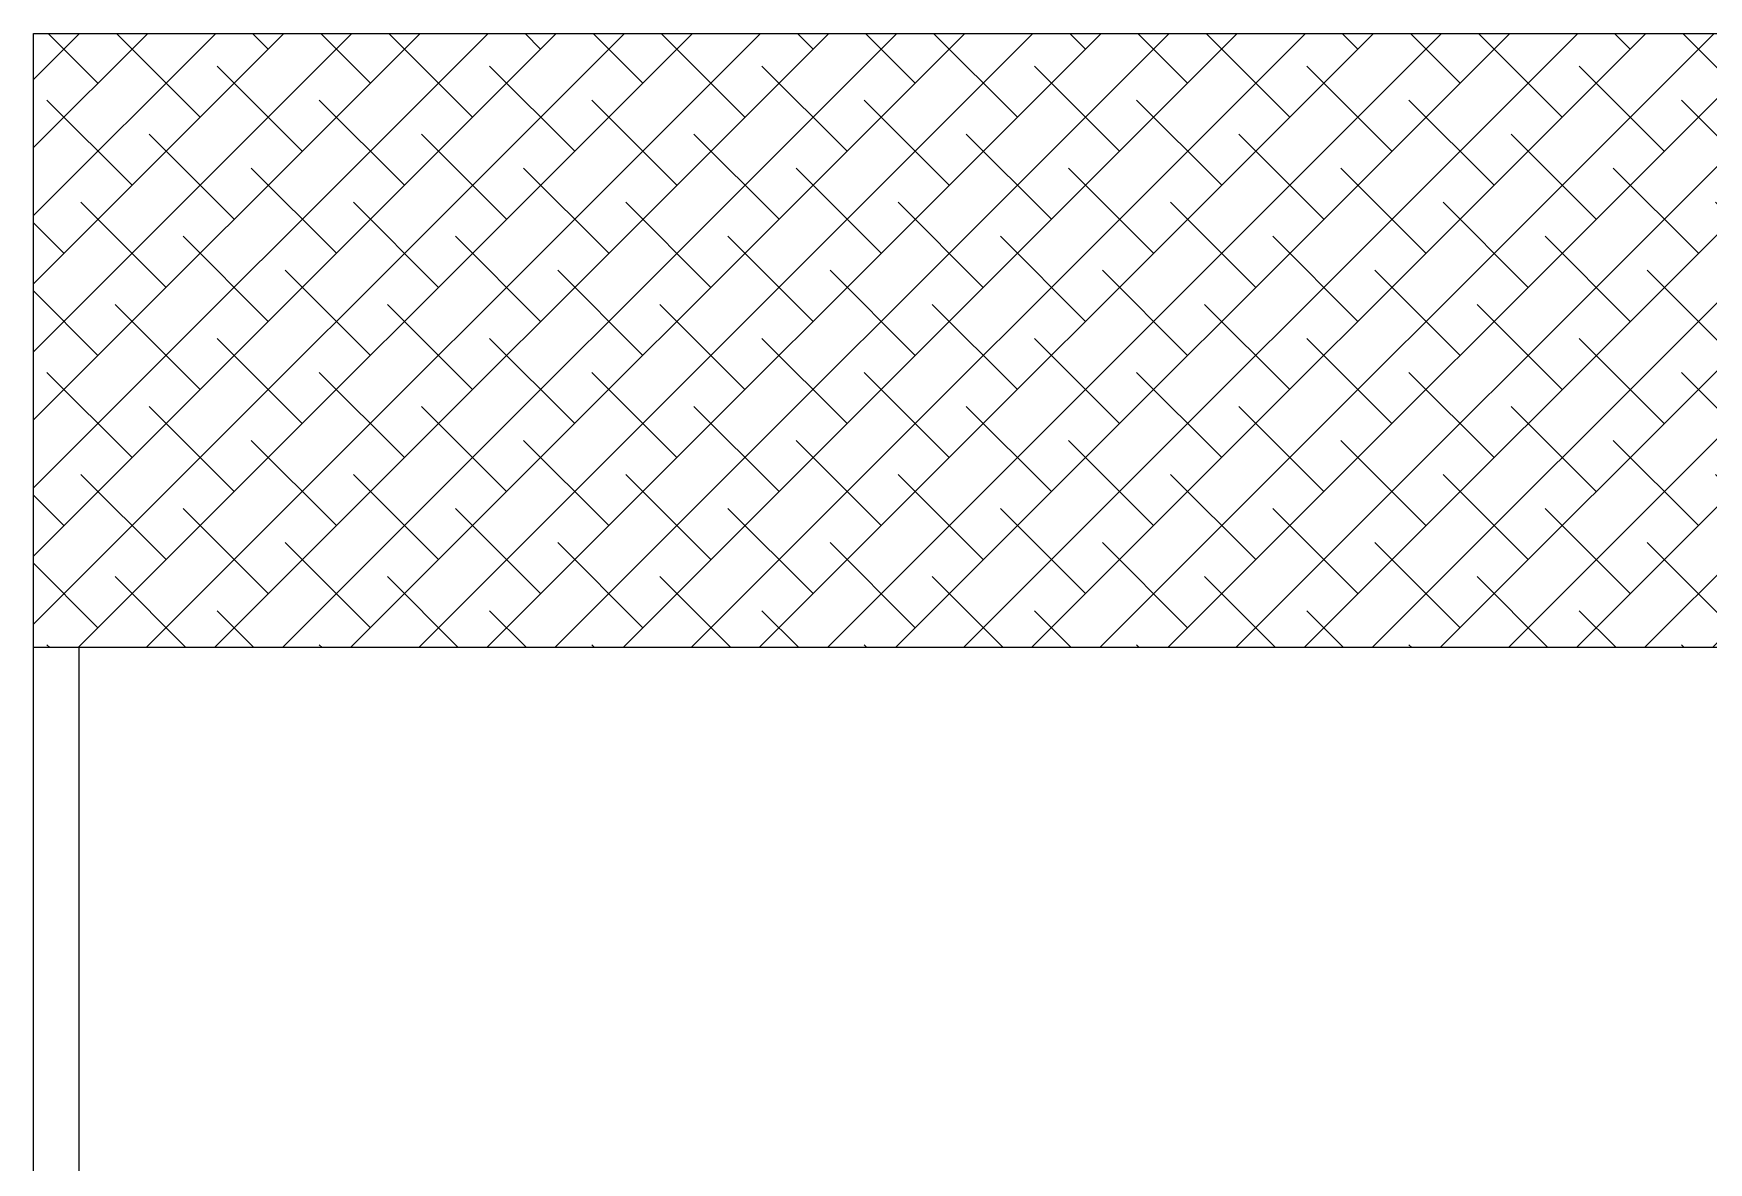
# Model space of a CAD drawing. Header units: millimetres. Extents: x 10553 to 38258, y 46576 to 64025.
# Drawn here: x 25963 to 30380, y 58847 to 61825 of the extents above; entities that cross this region are included whole.
import ezdxf

# ---------------------------------------------------------------- set-up
doc = ezdxf.new("R2010")
doc.units = ezdxf.units.MM

msp = doc.modelspace()

# ---------------------------------------------------------------- hatches: boundary and pattern name
h = msp.add_hatch()
h.set_pattern_fill('ANSI38', color=256, scale=40)
h.paths.add_polyline_path([(34652.6, 60205.5), (38257.6, 60205.5), (38257.6, 61825.5), (25962.6, 61825.5), (25962.6, 60205.5), (31102.3, 60205.5, -0.592673)])

# ---------------------------------------------------------------- linework, layer by layer
msp.add_line((25962.6, 61825.5), (38257.6, 61825.5))
for points in [[(25962.6, 58760.5), (25962.6, 61825.5)], [(31102.3, 60205.5), (25962.6, 60205.5)], [(26082.6, 58760.5), (26082.6, 60205.5)]]:
    msp.add_lwpolyline(points)

doc.saveas('drawing.dxf')
